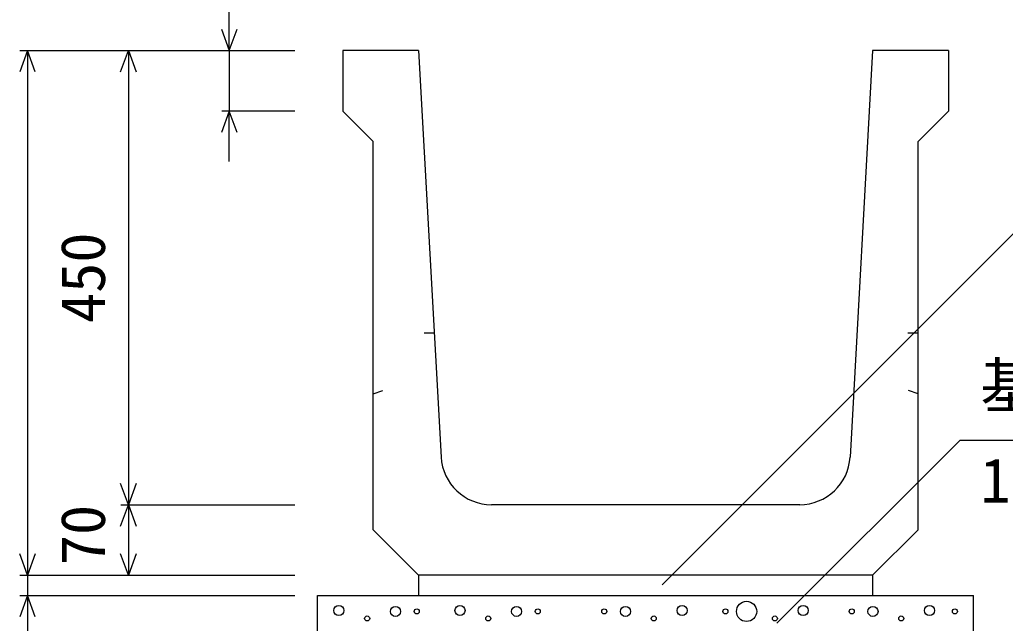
# Model space of a CAD drawing. Units: millimetres, scale not verified. Extents: x -33600 to 33600, y -11880 to 11880.
# Drawn here: x 8648 to 9625, y 6904 to 7503 of the extents above; entities that cross this region are included whole.
import ezdxf
from ezdxf.enums import TextEntityAlignment as Align

# ---------------------------------------------------------------- set-up
doc = ezdxf.new("R2010")
doc.units = ezdxf.units.MM
doc.header["$LTSCALE"] = 40
doc.linetypes.add('DOTTED', pattern=[1.75, 0.25, -1.5])
for name, color, linetype, lineweight in [('0-0_DIM', 7, 'Continuous', 25), ('0-2_HATCH', 6, 'Continuous', 25), ('0-5_OUTLINE', 3, 'Continuous', 25), ('0-6_OUTLINE2', 4, 'DOTTED', 25)]:
    doc.layers.add(name, color=color, linetype=linetype, lineweight=lineweight)
doc.styles.add('ＭＳ ゴシック', font='')
doc.styles.get('ＭＳ ゴシック').set_extended_font_data('MS Gothic')

msp = doc.modelspace()

# ---------------------------------------------------------------- linework, layer by layer
at = {"layer": '0-0_DIM'}
for p, q in [((8855.66, 7471.83), (8855.66, 7582.1)), ((8648.16, 7471.83), (8920.66, 7471.83)), ((8655.66, 7471.83), (8655.66, 6951.83)), ((8755.66, 7471.83), (8755.66, 7021.83)), ((8855.66, 7471.83), (8855.66, 7411.83)), ((8920.66, 7411.83), (8848.16, 7411.83)), ((8855.66, 7361.83), (8855.66, 7411.83)), ((9635.05, 7293.02), (9284.42, 6942.39)), ((9579.78, 7085.76), (9398.33, 6904.31)), ((9579.78, 7085.76), (10226.66, 7085.76)), ((8748.16, 7021.83), (8920.66, 7021.83)), ((8755.66, 7021.83), (8755.66, 6951.83)), ((8648.16, 6951.83), (8920.66, 6951.83)), ((8648.16, 6931.83), (8920.66, 6931.83))]:
    msp.add_line(p, q, dxfattribs=at)
for points in [[(8847.96, 7492.97), (8855.66, 7471.83), (8863.35, 7492.97)], [(8663.35, 7450.68), (8655.66, 7471.83), (8647.96, 7450.68)], [(8747.96, 7450.68), (8755.66, 7471.83), (8763.35, 7450.68)], [(8863.35, 7390.68), (8855.66, 7411.83), (8847.96, 7390.68)], [(8763.35, 7042.97), (8755.66, 7021.83), (8747.96, 7042.97)], [(8747.96, 7000.68), (8755.66, 7021.83), (8763.35, 7000.68)], [(8663.35, 6972.97), (8655.66, 6951.83), (8647.96, 6972.97)], [(8763.35, 6972.97), (8755.66, 6951.83), (8747.96, 6972.97)], [(8655.66, 6951.83), (8655.66, 6931.83), (8655.66, 6881.83)], [(8663.35, 6910.68), (8655.66, 6931.83), (8647.96, 6910.68)]]:
    msp.add_lwpolyline(points, dxfattribs=at)
at = {"layer": '0-2_HATCH'}
for centre, radius in [((9368.23, 6916.05), 10), ((8964.24, 6916.93), 5), ((9020.32, 6916.05), 5), ((9041.35, 6916.05), 2.5), ((9084.24, 6916.93), 5), ((9140.32, 6916.05), 5), ((9161.35, 6916.05), 2.5), ((9227.2, 6916.05), 2.5), ((9248.23, 6916.05), 5), ((9304.31, 6916.93), 5), ((9347.2, 6916.05), 2.5), ((9424.31, 6916.93), 5), ((9472.43, 6916.05), 2.5), ((9493.46, 6916.05), 5), ((9549.53, 6916.93), 5), ((9574.63, 6916.05), 2.5), ((8992.28, 6909.05), 2.5), ((9112.28, 6909.05), 2.5), ((9276.27, 6909.05), 2.5), ((9396.27, 6909.05), 2.5), ((9521.49, 6909.05), 2.5)]:
    msp.add_circle(centre, radius, dxfattribs=at)
at = {"layer": '0-5_OUTLINE'}
for p, q in [((8968.16, 7471.83), (8968.16, 7411.83)), ((9043.16, 7471.83), (8968.16, 7471.83)), ((9043.16, 7471.83), (9065.53, 7069.05)), ((9493.16, 7471.83), (9470.78, 7069.05)), ((9568.16, 7471.83), (9493.16, 7471.83)), ((9568.16, 7471.83), (9568.16, 7411.83)), ((8968.16, 7411.83), (8998.16, 7381.83)), ((9568.16, 7411.83), (9538.16, 7381.83)), ((8998.16, 6996.83), (8998.16, 7381.83)), ((9420.86, 7021.83), (9115.45, 7021.83)), ((9043.16, 6951.83), (8998.16, 6996.83)), ((9493.16, 6951.83), (9043.16, 6951.83)), ((9043.16, 6951.83), (9043.16, 6931.83)), ((9493.16, 6951.83), (9493.16, 6931.83)), ((8943.16, 6931.83), (9593.16, 6931.83)), ((8943.16, 6781.83), (8943.16, 6931.83)), ((9593.16, 6781.83), (9593.16, 6931.83))]:
    msp.add_line(p, q, dxfattribs=at)
msp.add_lwpolyline([(9493.16, 6951.83), (9538.16, 6996.83), (9538.16, 7381.83)], dxfattribs=at)
for centre, start, end in [((9115.45, 7071.83), 183.17983, 270), ((9420.86, 7071.83), 270, 356.82017)]:
    msp.add_arc(centre, 50, start, end, dxfattribs=at)
at = {"layer": '0-6_OUTLINE2'}
for p, q in [((9058.71, 7191.83), (8998.16, 7191.83)), ((9538.16, 7191.83), (9477.6, 7191.83)), ((8998.16, 7131.83), (9060.93, 7151.83)), ((9538.16, 7131.83), (9475.38, 7151.83))]:
    msp.add_line(p, q, dxfattribs=at)

# ---------------------------------------------------------------- texts
at = {"layer": '0-0_DIM', "style": 'ＭＳ ゴシック'}
for s, p in [('450', (8745.66, 7201.83)), ('70', (8745.66, 6961.83))]:
    msp.add_text(s, height=43.99, rotation=90, dxfattribs=at).set_placement(p, align=Align.BOTTOM_LEFT)
for s, p in [('基礎コンクリート', (9599.78, 7104.5)), ('18-8-25', (9599.78, 7010.68))]:
    msp.add_text(s, height=43.99, dxfattribs=at).set_placement(p, align=Align.BOTTOM_LEFT)

doc.saveas('drawing.dxf')
